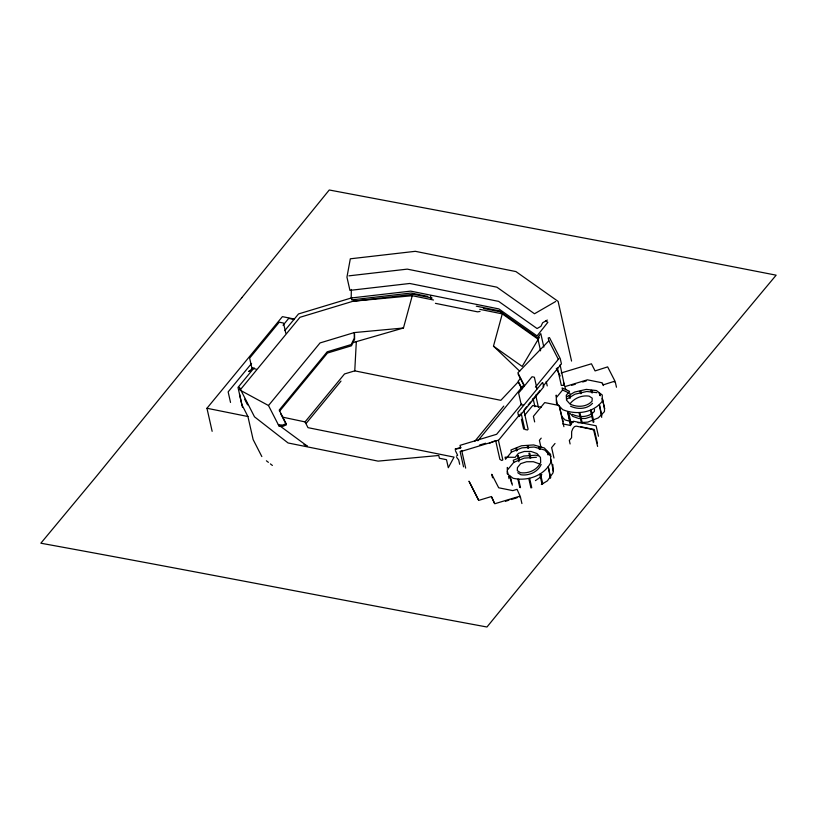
<?xml version="1.0" encoding="UTF-8"?>
<svg xmlns="http://www.w3.org/2000/svg" width="817" height="817" viewBox="0 0 817 817"><rect width="100%" height="100%" fill="white"/><g stroke="black" fill="none" stroke-linecap="round" stroke-linejoin="round"><path stroke-width="1.23" d="M351.33 289.453L351.198 297.98L410.696 291.128L498.881 308.928L537.065 335.91L547.839 322.307L545.787 320.856M604.539 407.816L604.457 411.615L598.34 417.865L587.811 422.093L578.079 422.767M282.866 417.201L305.047 421.899L344.519 373.961L354.762 370.857L356.324 341.639L403.455 328.005L412.258 295.713L433.51 300.002M594.48 409.44L594.367 411.472C588.894 417.477 579.345 417.753 572.37 414.331M351.77 299.104L351.627 299.88L411.125 293.027L427.74 296.377M519.704 371.194L493.478 346.153L502.281 313.871L479.773 309.337M541.181 464.434C537.831 472.073 528.875 475.984 520.858 474.759L517.753 472.726M541.804 474.544L539.986 477.475L535.441 480.61M212.144 431.315L206.956 408.265L282.396 316.639L294.457 319.069M251.565 363.473L228.147 391.884L230.527 402.444M283.05 325.258L288.697 318.395L294.365 319.539M254.138 367.824L238.002 387.421L242.475 407.305M284.796 330.599L298.511 313.942L352.158 297.715M303.934 444.571L307.294 446.102L278.352 424.779L268.497 405.528L320.039 342.936L354.272 332.58L403.455 328.005M279.475 411.329L327.464 353.046L351.473 345.785L354.598 339.321L354.558 333.806M306.355 423.155L340.995 381.09M539.445 337.217L522.186 366.445L493.478 346.153M474.779 441.303L503.783 406.08M477.863 440.782L523.983 384.776L517.876 372.858L548.84 340.781L548.207 337.993L549.473 337.605L560.248 358.643L561.432 363.902L542.937 386.37M521.685 403.864L496.644 434.276L460.012 445.357L460.645 448.145L455.059 449.156L460.941 447.379M535.411 387.187L558.838 358.745M542.314 382.703L517.794 412.493L518.683 416.445M519.602 414.699L498.687 440.097L461.564 451.331M524.218 409.715L526.597 406.835M528.18 404.915L530.55 402.035M532.133 400.116L540.037 390.506M519.255 416.558L543.775 386.778L542.886 382.826M524.637 415.322L532.715 405.508L541.15 407.203M550.985 456.386L544.735 450.055L534.134 447.022L521.961 447.859L511.432 452.097L505.519 459.277L505.049 457.183L515.139 457.326L518.387 453.384L524.248 451.484L531.019 451.444L536.932 453.527L540.456 457.428L540.701 462.34C537.361 469.979 528.405 473.891 520.388 472.665L517.284 470.633L517.447 467.579L520.695 463.647L526.567 461.748L533.327 461.707L539.24 463.79M570.215 403.557C574.617 397.981 582.102 395.04 589.128 396.133L592.233 398.165L592.059 401.208C586.586 407.223 577.027 407.489 570.052 404.078L566.528 400.177L566.283 395.265L569.52 391.323L562.106 387.942L562.576 390.036L556.663 397.215L556.193 395.122L556.479 403.312L562.729 409.654C575.801 415.128 593.183 413.157 602.149 401.361L602.282 395.03L596.451 390.557L586.269 389.392L574.525 392.099L566.436 396.98M536.442 457.285L524.279 458.123L513.75 462.361L507.837 469.53L507.357 467.436L507.224 473.768L513.056 478.241C527.21 481.55 543.979 475.872 550.791 462.483L550.515 454.293L544.255 447.951L533.654 444.928L521.491 445.765L510.962 450.004L511.432 452.097M541.211 438.147L539.404 440.343L540.966 447.297M555.019 443.488L551.628 447.614L553.977 458.041M520.572 378.342L518.172 381.161L521.583 387.809M518.162 381.947L500.831 400.32L354.762 370.857M252.851 367.742L249.256 371.521L248.562 371.378L249.696 371M592.529 403.312C587.055 409.317 577.507 409.593 570.532 406.172M461.37 451.178L461.768 450.831L465.67 468.131M456.397 456.182L457.643 455.304L455.365 450.555M566.906 399.074L574.994 394.192L586.739 391.486L596.921 392.65M541.334 484.512L547.4 480.856L553.109 472.747L552.823 464.546M555.672 301.504L534.502 313.769L496.879 287.175L407.264 269.13L348.9 275.85M547.329 320.05L542.641 322.766L540.966 326.289L537.075 328.536L498.666 301.391L409.746 283.479L349.931 290.372L346.949 277.137L350.319 258.805L415.332 251.319L515.915 271.571L558.113 301.391L571.563 361.073M489.373 443.284L494.653 440.945M591.385 416.568L585.523 418.478L578.753 418.508L572.84 416.435L570.021 413.31M432.142 298.062L413.392 294.283L353.097 301.228L299.982 317.292L240.024 390.107L239.391 387.309L254.506 416.823L288.074 442.967L378.097 461.125L438.77 455.478L439.403 458.266L446.501 459.685L448.308 467.712L454.058 457.112L307.999 427.659L305.047 421.899M352.781 342.711L356.324 341.639M561.238 372.94L591.437 363.8L595.082 370.918L607.644 366.884L615.191 381.59L616.467 387.217M565.435 386.461L587.403 379.823L602.149 382.785L603.222 384.878L614.108 381.376L614.272 382.08M571.696 385.318L575.352 384.215M582.674 381.999L586.34 380.885M479.508 445.081L485.615 443.233M460.502 451.219L461.768 450.831M505.437 501.281L508.93 500.218M511.268 499.514L517.09 497.747M480.049 311.43L477.577 311.849L435.42 303.342M353.097 301.228L412.258 295.713M278.352 424.779L282.692 425.075L286.113 423.604L279.189 410.103L327.188 351.81L351.198 344.549L354.323 338.085L354.272 332.58M278.628 426.004L282.968 426.311L286.389 424.83L280.619 413.576M523.574 405.171L521.246 404.701L518.621 393.048L532.03 376.749L534.369 377.219L536.994 388.872M580.632 426.729L594.276 429.476L597.36 443.151M562.75 423.89L569.96 425.351L573.36 421.225L596.104 425.8L598.452 436.237M256.181 369.131L251.922 368.273L249.634 358.142L279.24 322.194L283.499 323.052L285.787 333.183M206.956 408.265L247.929 416.517L253.137 439.577L261.838 456.56M476.291 306.171L499.31 310.817L537.494 337.799L540.803 333.612L543.846 347.092M483.409 308.418L502.159 312.196M573.289 422.266L565.037 419.907L561.463 416.292M538.321 455.855L535.972 455.181L523.799 456.029L513.27 460.257L513.75 462.361M562.576 390.036L570 393.426M241.117 390.7L268.497 405.528M502.281 313.871L537.923 339.065L540.568 350.83M266.403 460.788L268.395 462.34M270.386 463.893L272.378 465.445M559.482 406.754L563.209 421.776M602.313 383.49L603.385 385.583M548.84 340.781L558.348 359.357M556.316 368.396L560.227 376.045M563.587 382.601L565.793 389.607M518.192 374.257L524.3 386.175M518.448 382.387L521.859 389.045M456.683 457.408L458.674 459.91L459.665 464.281M478.394 499.933L468.989 481.182L478.813 500.361L491.497 496.522L494.785 503.752L519.265 496.348L519.428 497.042M244.671 399.186L247.582 404.864M247.929 416.517L241.893 404.742L239.514 394.172M491.66 497.226L494.479 503.415M604.549 408.316L602.323 398.42L604.56 408.827M600.219 395.785L599.269 393.079L599.801 395.408M601.853 415.649L599.392 404.711L601.71 417.364M592.376 392.885L591.845 390.516L591.12 390.373L591.651 392.742M593.908 421.981L591.212 410.011L590.487 410.379L593.183 422.338M597.615 446.429L593.734 430.416L592.325 429.395L576.148 426.137L574.443 426.668L572.829 428.629L571.665 431.58L571.594 437.698L569.316 440.465L570.103 443.958M581.479 393.559L580.938 391.149L580.101 391.272L580.652 393.692M582.307 423.288L579.917 412.667L579.079 412.789L581.214 422.226M570.511 397.899L569.949 395.428L569.235 395.785L569.786 398.257M560.094 364.842L564.363 385.195L561.33 385.44L557.368 367.854M571.267 424.084L568.479 411.697L567.754 411.554L570.542 423.941M567.58 412.044L570.644 425.667M563.904 426.688L559.124 405.487L544.714 402.587L533.399 416.333L534.655 421.919M557.531 404.742L556.438 399.922M546.226 381.416L547.237 385.92M553.456 471.062L550.76 459.103M535.676 395.132L538.434 407.336M548.227 454.129L547.267 451.392L548.064 454.936M533.082 398.502L534.931 406.713M550.729 477.69L548.268 466.752L550.321 478.19M539.966 449.452L539.414 446.981L538.689 446.828L539.24 449.309M542.754 483.827L540.517 473.921L539.802 474.289L542.028 484.185M523.983 410.88L528.109 429.201L527.465 429.977L524.81 429.446L521.113 413.034M528.63 448.196L528.078 445.755L527.241 445.878L527.792 448.319M529.733 453.078L530.825 457.959M521.399 419.244L523.615 429.088M528.895 453.2L529.998 458.082M531.755 487.78L529.651 478.456L528.813 478.578L530.917 487.902M517.222 450.586L516.681 448.176L515.956 448.543L516.497 450.953M518.305 455.406L519.387 460.226M517.58 455.763L518.938 461.789M520.5 487.657L518.632 479.365L517.907 479.222L519.775 487.514M521.91 503.558L520.327 496.573L517.049 489.342L512.821 490.619L498.687 487.78L491.773 474.289L492.559 477.782M512.371 485.124L510.043 476.291L511.677 483.541M507.96 473.809L507.398 471.338M508.511 476.28L509.073 478.752M498.421 440.343L502.823 459.879L501.812 460.522L499.881 459.358L495.664 440.608M430.528 295.887L431.294 299.298M460.104 451.556L463.556 466.854M241.812 297.684L96.723 475.974L40.85 543.213C189.707 570.297 338.197 599.464 486.973 627.007C582.909 509.348 678.753 391.629 776.15 275.176L642.029 248.96L329.251 189.993L241.812 297.684"/></g></svg>
